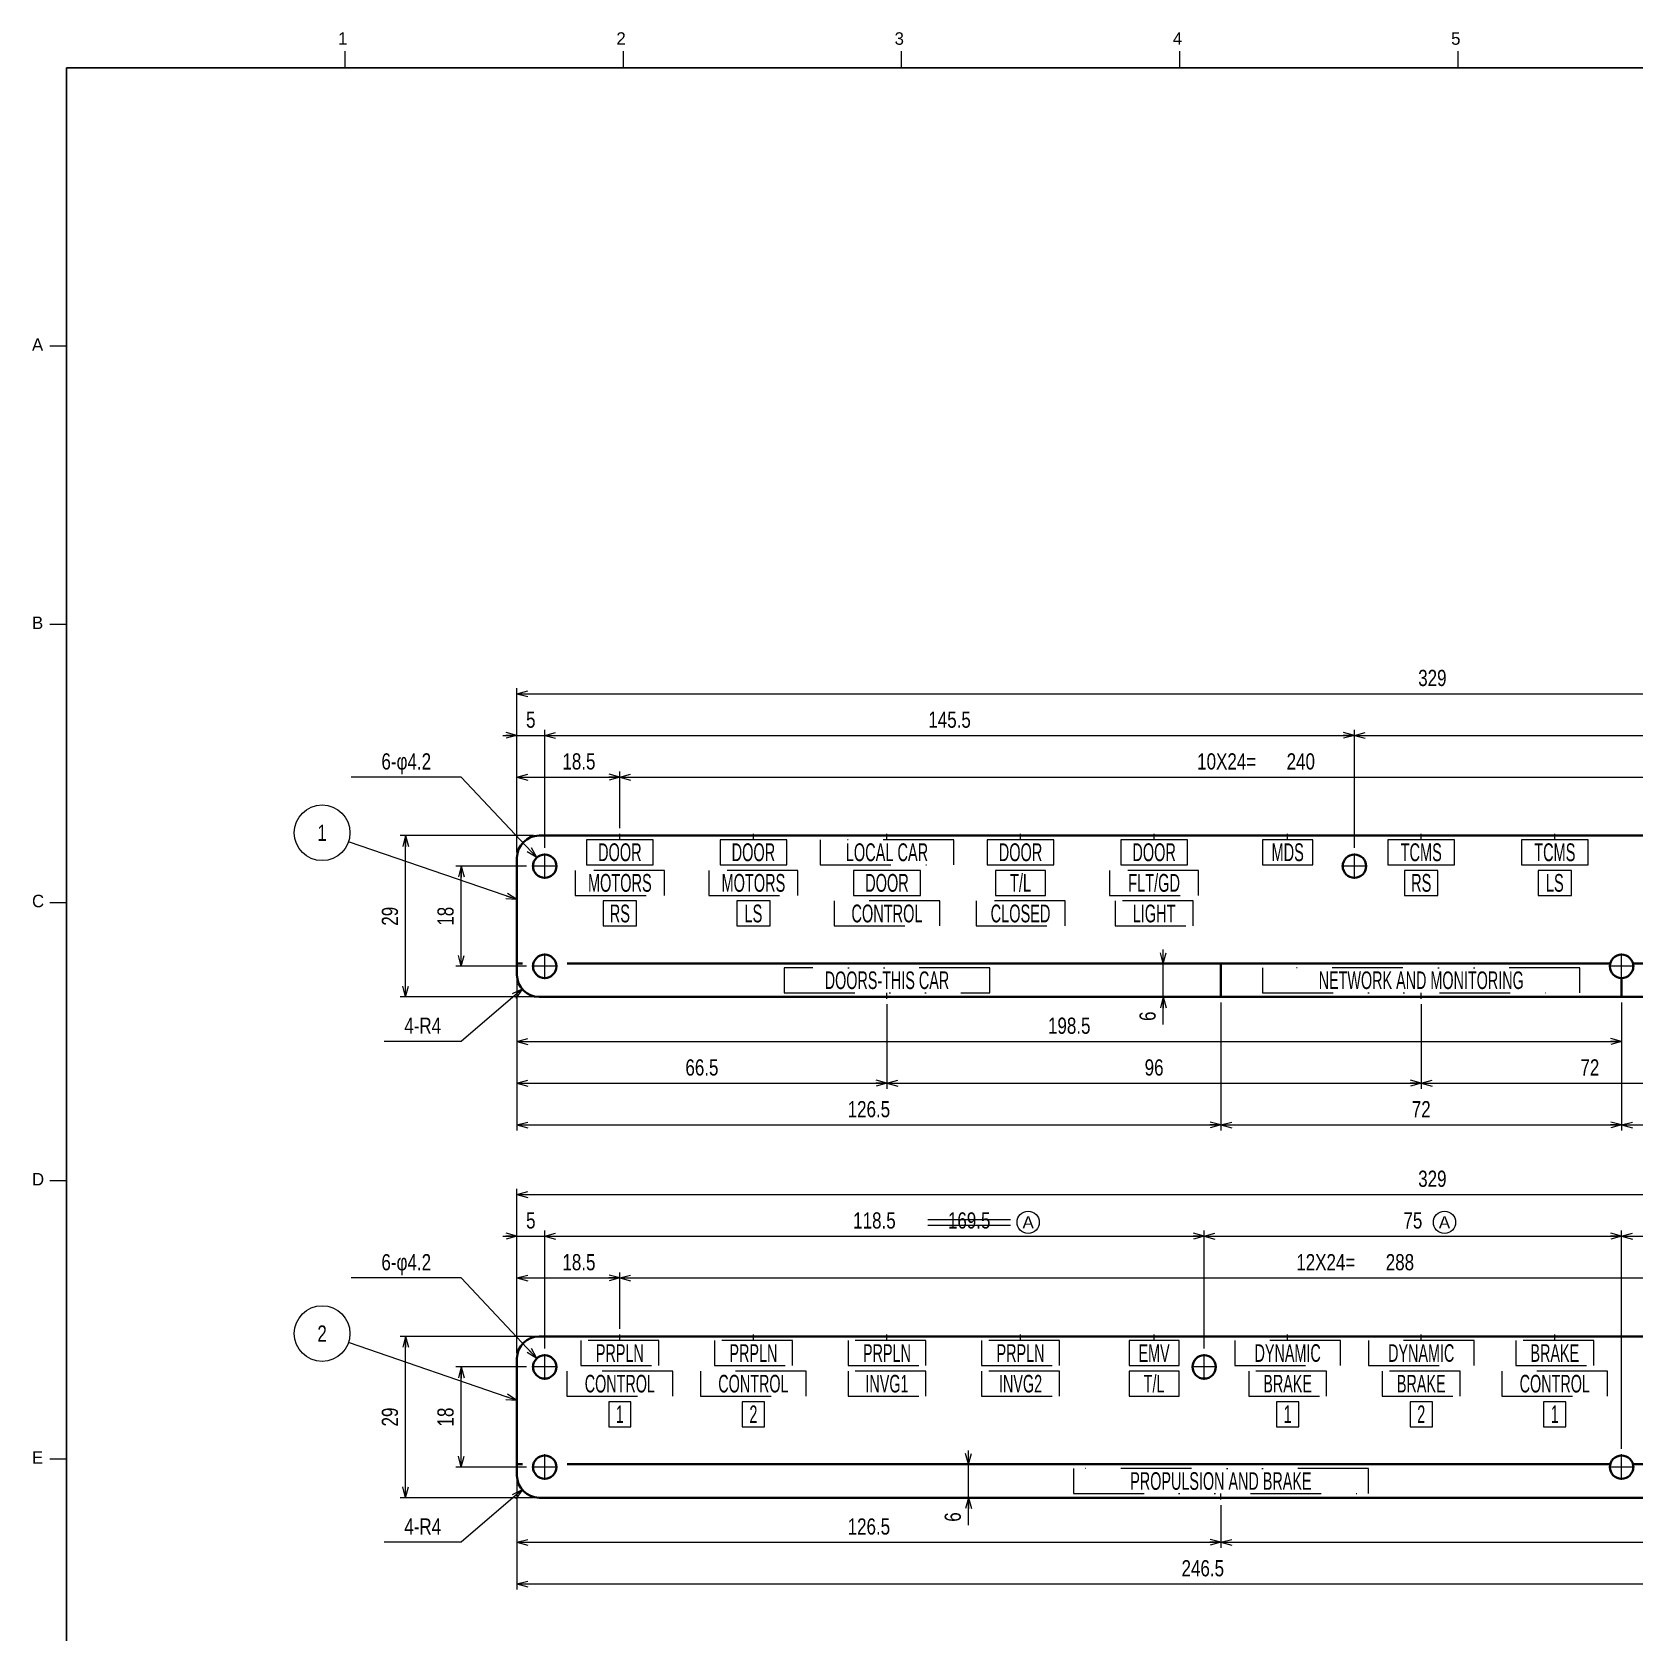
# Model space of a CAD drawing. Header units: millimetres. Extents: x 10 to 832, y 7 to 590.
# Drawn here: x 29.3 to 317.3, y 302.7 to 590.4 of the extents above; entities that cross this region are included whole.
import ezdxf
from ezdxf.enums import TextEntityAlignment as Align

# ---------------------------------------------------------------- set-up
doc = ezdxf.new("R2010")
doc.units = ezdxf.units.MM
doc.linetypes.add('DASHDOT', pattern=[25.3, 12.7, -6.3, 0, -6.3])
doc.linetypes.add('DIVIDE', pattern=[31.6, 12.7, -6.3, 0, -6.3, 0, -6.3])
for name, color, linetype in [('GR1_03', 7, 'Continuous'), ('GR1_05', 7, 'Continuous'), ('GR1_08', 7, 'Continuous'), ('GR1_15', 7, 'Continuous'), ('GR1_16', 7, 'Continuous'), ('図面枠B6M', 7, 'Continuous')]:
    doc.layers.add(name, color=color, linetype=linetype)
doc.styles.add('HG丸ｺﾞｼｯｸM-PRO', font='')
doc.styles.get('HG丸ｺﾞｼｯｸM-PRO').set_extended_font_data('HG丸ｺﾞｼｯｸM-PRO')

# ---------------------------------------------------------------- blocks, each defined once
blk = doc.blocks.new('BLKF023')
at = {"layer": '図面枠B6M', "color": 4, "linetype": 'Continuous', "lineweight": 13}
for p, q in [((85.5, 587), (85.5, 584)), ((135.5, 587), (135.5, 584)), ((185.5, 587), (185.5, 584)), ((235.5, 587), (235.5, 584)), ((285.5, 587), (285.5, 584)), ((32.5, 534), (35.5, 534)), ((32.5, 484), (35.5, 484)), ((32.5, 434), (35.5, 434)), ((32.5, 384), (35.5, 384)), ((32.5, 334), (35.5, 334))]:
    blk.add_line(p, q, dxfattribs=at)
at = {"layer": '図面枠B6M', "color": 2, "linetype": 'Continuous', "lineweight": 25}
for q in [(35.5, 15), (831.5, 584)]:
    blk.add_line((35.5, 584), q, dxfattribs=at)
at = {"layer": '図面枠B6M', "color": 4, "linetype": 'Continuous', "lineweight": 13, "style": 'HG丸ｺﾞｼｯｸM-PRO'}
for s, width, p in [('1', 1.003994, (84.29, 587.45)), ('2', 1.003994, (134.3, 587.45)), ('3', 1.003994, (184.29, 587.45)), ('4', 1.003994, (234.29, 587.45)), ('5', 1.003994, (284.29, 587.45)), ('A', 1.002405, (29.29, 532.45)), ('B', 1.004704, (29.29, 482.45)), ('C', 1.001214, (29.29, 432.45)), ('D', 1.002334, (29.29, 382.45)), ('E', 1.001589, (29.29, 332.45))]:
    blk.add_text(s, height=2.25, dxfattribs=dict(at, width=width)).set_placement(p, align=Align.BOTTOM_LEFT)
blk = doc.blocks.new('BLKF048')
at = {"layer": 'GR1_03', "color": 4, "linetype": 'DIVIDE', "lineweight": 13}
for p, q in [((140.92, 445.26), (128.92, 445.26)), ((128.92, 445.26), (128.92, 440.76)), ((140.92, 440.76), (140.92, 445.26)), ((128.92, 440.76), (140.92, 440.76))]:
    blk.add_line(p, q, dxfattribs=at)
blk = doc.blocks.new('BLKF049')
at = {"layer": 'GR1_03', "color": 4, "linetype": 'DIVIDE', "lineweight": 13}
for p, q in [((142.92, 439.76), (126.92, 439.76)), ((126.92, 439.76), (126.92, 435.26)), ((142.92, 435.26), (142.92, 439.76)), ((126.92, 435.26), (142.92, 435.26))]:
    blk.add_line(p, q, dxfattribs=at)
blk = doc.blocks.new('BLKF050')
at = {"layer": 'GR1_03', "color": 4, "linetype": 'DIVIDE', "lineweight": 13}
for p, q in [((137.92, 434.26), (131.92, 434.26)), ((131.92, 434.26), (131.92, 429.76)), ((137.92, 429.76), (137.92, 434.26)), ((131.92, 429.76), (137.92, 429.76))]:
    blk.add_line(p, q, dxfattribs=at)
blk = doc.blocks.new('BLKF051')
at = {"layer": 'GR1_03', "color": 4, "linetype": 'DIVIDE', "lineweight": 13}
for p, q in [((194.92, 445.26), (170.92, 445.26)), ((170.92, 445.26), (170.92, 440.76)), ((194.92, 440.76), (194.92, 445.26)), ((170.92, 440.76), (194.92, 440.76))]:
    blk.add_line(p, q, dxfattribs=at)
blk = doc.blocks.new('BLKF052')
at = {"layer": 'GR1_03', "color": 4, "linetype": 'DIVIDE', "lineweight": 13}
for p, q in [((192.42, 434.26), (173.42, 434.26)), ((173.42, 434.26), (173.42, 429.76)), ((192.42, 429.76), (192.42, 434.26)), ((173.42, 429.76), (192.42, 429.76))]:
    blk.add_line(p, q, dxfattribs=at)
blk = doc.blocks.new('BLKF053')
at = {"layer": 'GR1_03', "color": 4, "linetype": 'DIVIDE', "lineweight": 13}
for p, q in [((164.92, 445.26), (152.92, 445.26)), ((152.92, 445.26), (152.92, 440.76)), ((164.92, 440.76), (164.92, 445.26)), ((152.92, 440.76), (164.92, 440.76))]:
    blk.add_line(p, q, dxfattribs=at)
blk = doc.blocks.new('BLKF054')
at = {"layer": 'GR1_03', "color": 4, "linetype": 'DIVIDE', "lineweight": 13}
for p, q in [((188.92, 439.76), (176.92, 439.76)), ((176.92, 439.76), (176.92, 435.26)), ((188.92, 435.26), (188.92, 439.76)), ((176.92, 435.26), (188.92, 435.26))]:
    blk.add_line(p, q, dxfattribs=at)
blk = doc.blocks.new('BLKF055')
at = {"layer": 'GR1_03', "color": 4, "linetype": 'DIVIDE', "lineweight": 13}
for p, q in [((212.92, 445.26), (200.92, 445.26)), ((200.92, 445.26), (200.92, 440.76)), ((212.92, 440.76), (212.92, 445.26)), ((200.92, 440.76), (212.92, 440.76))]:
    blk.add_line(p, q, dxfattribs=at)
blk = doc.blocks.new('BLKF056')
at = {"layer": 'GR1_03', "color": 4, "linetype": 'DIVIDE', "lineweight": 13}
for p, q in [((236.92, 445.26), (224.92, 445.26)), ((224.92, 445.26), (224.92, 440.76)), ((236.92, 440.76), (236.92, 445.26)), ((224.92, 440.76), (236.92, 440.76))]:
    blk.add_line(p, q, dxfattribs=at)
blk = doc.blocks.new('BLKF057')
at = {"layer": 'GR1_03', "color": 4, "linetype": 'DIVIDE', "lineweight": 13}
for p, q in [((161.92, 434.26), (155.92, 434.26)), ((155.92, 434.26), (155.92, 429.76)), ((161.92, 429.76), (161.92, 434.26)), ((155.92, 429.76), (161.92, 429.76))]:
    blk.add_line(p, q, dxfattribs=at)
blk = doc.blocks.new('BLKF058')
at = {"layer": 'GR1_03', "color": 4, "linetype": 'DIVIDE', "lineweight": 13}
for p, q in [((166.92, 439.76), (150.92, 439.76)), ((150.92, 439.76), (150.92, 435.26)), ((166.92, 435.26), (166.92, 439.76)), ((150.92, 435.26), (166.92, 435.26))]:
    blk.add_line(p, q, dxfattribs=at)
blk = doc.blocks.new('BLKF059')
at = {"layer": 'GR1_03', "color": 4, "linetype": 'DIVIDE', "lineweight": 13}
for p, q in [((214.92, 434.26), (198.92, 434.26)), ((198.92, 434.26), (198.92, 429.76)), ((214.92, 429.76), (214.92, 434.26)), ((198.92, 429.76), (214.92, 429.76))]:
    blk.add_line(p, q, dxfattribs=at)
blk = doc.blocks.new('BLKF060')
at = {"layer": 'GR1_03', "color": 4, "linetype": 'DIVIDE', "lineweight": 13}
for p, q in [((238.92, 439.76), (222.92, 439.76)), ((222.92, 439.76), (222.92, 435.26)), ((238.92, 435.26), (238.92, 439.76)), ((222.92, 435.26), (238.92, 435.26))]:
    blk.add_line(p, q, dxfattribs=at)
blk = doc.blocks.new('BLKF061')
at = {"layer": 'GR1_03', "color": 4, "linetype": 'DIVIDE', "lineweight": 13}
for p, q in [((211.42, 439.76), (202.42, 439.76)), ((202.42, 439.76), (202.42, 435.26)), ((211.42, 435.26), (211.42, 439.76)), ((202.42, 435.26), (211.42, 435.26))]:
    blk.add_line(p, q, dxfattribs=at)
blk = doc.blocks.new('BLKF062')
at = {"layer": 'GR1_03', "color": 4, "linetype": 'DIVIDE', "lineweight": 13}
for p, q in [((237.92, 434.26), (223.92, 434.26)), ((223.92, 434.26), (223.92, 429.76)), ((237.92, 429.76), (237.92, 434.26)), ((223.92, 429.76), (237.92, 429.76))]:
    blk.add_line(p, q, dxfattribs=at)
blk = doc.blocks.new('BLKF063')
at = {"layer": 'GR1_03', "color": 4, "linetype": 'DIVIDE', "lineweight": 13}
for p, q in [((259.42, 445.26), (250.42, 445.26)), ((250.42, 445.26), (250.42, 440.76)), ((259.42, 440.76), (259.42, 445.26)), ((250.42, 440.76), (259.42, 440.76))]:
    blk.add_line(p, q, dxfattribs=at)
blk = doc.blocks.new('BLKF064')
at = {"layer": 'GR1_03', "color": 4, "linetype": 'DIVIDE', "lineweight": 13}
for p, q in [((284.92, 445.26), (272.92, 445.26)), ((272.92, 445.26), (272.92, 440.76)), ((284.92, 440.76), (284.92, 445.26)), ((272.92, 440.76), (284.92, 440.76))]:
    blk.add_line(p, q, dxfattribs=at)
blk = doc.blocks.new('BLKF065')
at = {"layer": 'GR1_03', "color": 4, "linetype": 'DIVIDE', "lineweight": 13}
for p, q in [((281.92, 439.76), (275.92, 439.76)), ((275.92, 439.76), (275.92, 435.26)), ((281.92, 435.26), (281.92, 439.76)), ((275.92, 435.26), (281.92, 435.26))]:
    blk.add_line(p, q, dxfattribs=at)
blk = doc.blocks.new('BLKF066')
at = {"layer": 'GR1_03', "color": 4, "linetype": 'DIVIDE', "lineweight": 13}
for p, q in [((308.92, 445.26), (296.92, 445.26)), ((296.92, 445.26), (296.92, 440.76)), ((308.92, 440.76), (308.92, 445.26)), ((296.92, 440.76), (308.92, 440.76))]:
    blk.add_line(p, q, dxfattribs=at)
blk = doc.blocks.new('BLKF067')
at = {"layer": 'GR1_03', "color": 4, "linetype": 'DIVIDE', "lineweight": 13}
for p, q in [((305.92, 439.76), (299.92, 439.76)), ((299.92, 439.76), (299.92, 435.26)), ((305.92, 435.26), (305.92, 439.76)), ((299.92, 435.26), (305.92, 435.26))]:
    blk.add_line(p, q, dxfattribs=at)
blk = doc.blocks.new('FXTIP_ARROW_S')
at = {"color": 0, "linetype": 'Continuous', "lineweight": -2}
for q in [(-1, 0), (-0.97, 0.26), (-0.97, -0.26)]:
    blk.add_line((0, 0), q, dxfattribs=at)
blk = doc.blocks.new('FXTIP_ARROW_E')
at = {"color": 0, "linetype": 'Continuous', "lineweight": -2}
for q in [(-1, 0), (-0.97, 0.26), (-0.97, -0.26)]:
    blk.add_line((0, 0), q, dxfattribs=at)
blk = doc.blocks.new('BLKF078')
at = {"layer": 'GR1_03', "color": 4, "linetype": 'DIVIDE', "lineweight": 13}
for p, q in [((201.42, 422.26), (164.42, 422.26)), ((164.42, 422.26), (164.42, 417.76)), ((201.42, 417.76), (201.42, 422.26)), ((164.42, 417.76), (201.42, 417.76))]:
    blk.add_line(p, q, dxfattribs=at)
blk = doc.blocks.new('BLKF079')
at = {"layer": 'GR1_03', "color": 4, "linetype": 'DIVIDE', "lineweight": 13}
for p, q in [((307.42, 422.26), (250.42, 422.26)), ((250.42, 422.26), (250.42, 417.76)), ((307.42, 417.76), (307.42, 422.26)), ((250.42, 417.76), (307.42, 417.76))]:
    blk.add_line(p, q, dxfattribs=at)
blk = doc.blocks.new('BLKF081')
at = {"layer": 'GR1_03', "color": 4, "linetype": 'DIVIDE', "lineweight": 13}
for p, q in [((269.42, 332.26), (216.42, 332.26)), ((216.42, 332.26), (216.42, 327.76)), ((269.42, 327.76), (269.42, 332.26)), ((216.42, 327.76), (269.42, 327.76))]:
    blk.add_line(p, q, dxfattribs=at)
blk = doc.blocks.new('BLKF083')
at = {"layer": 'GR1_03', "color": 4, "linetype": 'DIVIDE', "lineweight": 13}
for p, q in [((189.92, 349.76), (175.92, 349.76)), ((175.92, 349.76), (175.92, 345.26)), ((189.92, 345.26), (189.92, 349.76)), ((175.92, 345.26), (189.92, 345.26))]:
    blk.add_line(p, q, dxfattribs=at)
blk = doc.blocks.new('BLKF084')
at = {"layer": 'GR1_03', "color": 4, "linetype": 'DIVIDE', "lineweight": 13}
for p, q in [((189.92, 355.26), (175.92, 355.26)), ((175.92, 355.26), (175.92, 350.76)), ((189.92, 350.76), (189.92, 355.26)), ((175.92, 350.76), (189.92, 350.76))]:
    blk.add_line(p, q, dxfattribs=at)
blk = doc.blocks.new('BLKF085')
at = {"layer": 'GR1_03', "color": 4, "linetype": 'DIVIDE', "lineweight": 13}
for p, q in [((213.92, 349.76), (199.92, 349.76)), ((199.92, 349.76), (199.92, 345.26)), ((213.92, 345.26), (213.92, 349.76)), ((199.92, 345.26), (213.92, 345.26))]:
    blk.add_line(p, q, dxfattribs=at)
blk = doc.blocks.new('BLKF086')
at = {"layer": 'GR1_03', "color": 4, "linetype": 'DIVIDE', "lineweight": 13}
for p, q in [((213.92, 355.26), (199.92, 355.26)), ((199.92, 355.26), (199.92, 350.76)), ((213.92, 350.76), (213.92, 355.26)), ((199.92, 350.76), (213.92, 350.76))]:
    blk.add_line(p, q, dxfattribs=at)
blk = doc.blocks.new('BLKF087')
at = {"layer": 'GR1_03', "color": 4, "linetype": 'DIVIDE', "lineweight": 13}
for p, q in [((235.42, 355.26), (226.42, 355.26)), ((226.42, 355.26), (226.42, 350.76)), ((235.42, 350.76), (235.42, 355.26)), ((226.42, 350.76), (235.42, 350.76))]:
    blk.add_line(p, q, dxfattribs=at)
blk = doc.blocks.new('BLKF088')
at = {"layer": 'GR1_03', "color": 4, "linetype": 'DIVIDE', "lineweight": 13}
for p, q in [((235.42, 349.76), (226.42, 349.76)), ((226.42, 349.76), (226.42, 345.26)), ((235.42, 345.26), (235.42, 349.76)), ((226.42, 345.26), (235.42, 345.26))]:
    blk.add_line(p, q, dxfattribs=at)
blk = doc.blocks.new('BLKF089')
at = {"layer": 'GR1_03', "color": 4, "linetype": 'DIVIDE', "lineweight": 13}
for p, q in [((261.92, 349.76), (247.92, 349.76)), ((247.92, 349.76), (247.92, 345.26)), ((261.92, 345.26), (261.92, 349.76)), ((247.92, 345.26), (261.92, 345.26))]:
    blk.add_line(p, q, dxfattribs=at)
blk = doc.blocks.new('BLKF090')
at = {"layer": 'GR1_03', "color": 4, "linetype": 'DIVIDE', "lineweight": 13}
for p, q in [((264.42, 355.26), (245.42, 355.26)), ((245.42, 355.26), (245.42, 350.76)), ((264.42, 350.76), (264.42, 355.26)), ((245.42, 350.76), (264.42, 350.76))]:
    blk.add_line(p, q, dxfattribs=at)
blk = doc.blocks.new('BLKF091')
at = {"layer": 'GR1_03', "color": 4, "linetype": 'DIVIDE', "lineweight": 13}
for p, q in [((256.92, 344.26), (252.92, 344.26)), ((252.92, 344.26), (252.92, 339.76)), ((256.92, 339.76), (256.92, 344.26)), ((252.92, 339.76), (256.92, 339.76))]:
    blk.add_line(p, q, dxfattribs=at)
blk = doc.blocks.new('BLKF092')
at = {"layer": 'GR1_03', "color": 4, "linetype": 'DIVIDE', "lineweight": 13}
for p, q in [((285.92, 349.76), (271.92, 349.76)), ((271.92, 349.76), (271.92, 345.26)), ((285.92, 345.26), (285.92, 349.76)), ((271.92, 345.26), (285.92, 345.26))]:
    blk.add_line(p, q, dxfattribs=at)
blk = doc.blocks.new('BLKF093')
at = {"layer": 'GR1_03', "color": 4, "linetype": 'DIVIDE', "lineweight": 13}
for p, q in [((288.42, 355.26), (269.42, 355.26)), ((269.42, 355.26), (269.42, 350.76)), ((288.42, 350.76), (288.42, 355.26)), ((269.42, 350.76), (288.42, 350.76))]:
    blk.add_line(p, q, dxfattribs=at)
blk = doc.blocks.new('BLKF094')
at = {"layer": 'GR1_03', "color": 4, "linetype": 'DIVIDE', "lineweight": 13}
for p, q in [((280.92, 344.26), (276.92, 344.26)), ((276.92, 344.26), (276.92, 339.76)), ((280.92, 339.76), (280.92, 344.26)), ((276.92, 339.76), (280.92, 339.76))]:
    blk.add_line(p, q, dxfattribs=at)
blk = doc.blocks.new('BLKF095')
at = {"layer": 'GR1_03', "color": 4, "linetype": 'DIVIDE', "lineweight": 13}
for p, q in [((309.92, 355.26), (295.92, 355.26)), ((295.92, 355.26), (295.92, 350.76)), ((309.92, 350.76), (309.92, 355.26)), ((295.92, 350.76), (309.92, 350.76))]:
    blk.add_line(p, q, dxfattribs=at)
blk = doc.blocks.new('BLKF096')
at = {"layer": 'GR1_03', "color": 4, "linetype": 'DIVIDE', "lineweight": 13}
for p, q in [((312.42, 349.76), (293.42, 349.76)), ((293.42, 349.76), (293.42, 345.26)), ((312.42, 345.26), (312.42, 349.76)), ((293.42, 345.26), (312.42, 345.26))]:
    blk.add_line(p, q, dxfattribs=at)
blk = doc.blocks.new('BLKF097')
at = {"layer": 'GR1_03', "color": 4, "linetype": 'DIVIDE', "lineweight": 13}
for p, q in [((304.92, 344.26), (300.92, 344.26)), ((300.92, 344.26), (300.92, 339.76)), ((304.92, 339.76), (304.92, 344.26)), ((300.92, 339.76), (304.92, 339.76))]:
    blk.add_line(p, q, dxfattribs=at)
blk = doc.blocks.new('BLKF114')
at = {"layer": 'GR1_03', "color": 4, "linetype": 'DIVIDE', "lineweight": 13}
for p, q in [((168.42, 349.76), (149.42, 349.76)), ((149.42, 349.76), (149.42, 345.26)), ((168.42, 345.26), (168.42, 349.76)), ((149.42, 345.26), (168.42, 345.26))]:
    blk.add_line(p, q, dxfattribs=at)
blk = doc.blocks.new('BLKF115')
at = {"layer": 'GR1_03', "color": 4, "linetype": 'DIVIDE', "lineweight": 13}
for p, q in [((160.92, 344.26), (156.92, 344.26)), ((156.92, 344.26), (156.92, 339.76)), ((160.92, 339.76), (160.92, 344.26)), ((156.92, 339.76), (160.92, 339.76))]:
    blk.add_line(p, q, dxfattribs=at)
blk = doc.blocks.new('BLKF116')
at = {"layer": 'GR1_03', "color": 4, "linetype": 'DIVIDE', "lineweight": 13}
for p, q in [((144.42, 349.76), (125.42, 349.76)), ((125.42, 349.76), (125.42, 345.26)), ((144.42, 345.26), (144.42, 349.76)), ((125.42, 345.26), (144.42, 345.26))]:
    blk.add_line(p, q, dxfattribs=at)
blk = doc.blocks.new('BLKF117')
at = {"layer": 'GR1_03', "color": 4, "linetype": 'DIVIDE', "lineweight": 13}
for p, q in [((136.92, 344.26), (132.92, 344.26)), ((132.92, 344.26), (132.92, 339.76)), ((136.92, 339.76), (136.92, 344.26)), ((132.92, 339.76), (136.92, 339.76))]:
    blk.add_line(p, q, dxfattribs=at)
blk = doc.blocks.new('BLKF118')
at = {"layer": 'GR1_03', "color": 4, "linetype": 'DIVIDE', "lineweight": 13}
for p, q in [((165.92, 355.26), (151.92, 355.26)), ((151.92, 355.26), (151.92, 350.76)), ((165.92, 350.76), (165.92, 355.26)), ((151.92, 350.76), (165.92, 350.76))]:
    blk.add_line(p, q, dxfattribs=at)
blk = doc.blocks.new('BLKF119')
at = {"layer": 'GR1_03', "color": 4, "linetype": 'DIVIDE', "lineweight": 13}
for p, q in [((141.92, 355.26), (127.92, 355.26)), ((127.92, 355.26), (127.92, 350.76)), ((141.92, 350.76), (141.92, 355.26)), ((127.92, 350.76), (141.92, 350.76))]:
    blk.add_line(p, q, dxfattribs=at)
blk = doc.blocks.new('BLKF158')
at = {"layer": 'GR1_05', "color": 4, "linetype": 'Continuous', "lineweight": 13}
blk.add_circle((208.29, 376.51), 2, dxfattribs=at)
at = {"layer": 'GR1_05', "color": 4, "linetype": 'Continuous', "lineweight": 13, "style": 'HG丸ｺﾞｼｯｸM-PRO', "width": 1.042301}
blk.add_text('A', height=2.18, dxfattribs=at).set_placement((208.29, 376.51), align=Align.MIDDLE_CENTER)
blk = doc.blocks.new('BLKF160')
at = {"layer": 'GR1_05', "color": 4, "linetype": 'Continuous', "lineweight": 13}
blk.add_circle((283.1, 376.51), 2, dxfattribs=at)
at = {"layer": 'GR1_05', "color": 4, "linetype": 'Continuous', "lineweight": 13, "style": 'HG丸ｺﾞｼｯｸM-PRO', "width": 1.042301}
blk.add_text('A', height=2.18, dxfattribs=at).set_placement((283.1, 376.51), align=Align.MIDDLE_CENTER)
blk = doc.blocks.new('BLKF162')
at = {"layer": 'GR1_08', "color": 3, "linetype": 'Continuous', "lineweight": 35}
for p, q in [((120.42, 446.01), (441.42, 446.01)), ((116.42, 442.01), (116.42, 421.01)), ((445.42, 442.01), (445.42, 421.01)), ((116.42, 423.01), (117.4, 423.01)), ((125.44, 423.01), (312.88, 423.01)), ((242.92, 423.01), (242.92, 417.01)), ((316.96, 423.01), (436.4, 423.01)), ((386.92, 423.01), (386.92, 417.01)), ((444.44, 423.01), (445.42, 423.01)), ((314.92, 420.41), (314.92, 417.01)), ((120.42, 417.01), (441.42, 417.01))]:
    blk.add_line(p, q, dxfattribs=at)
for centre in [(121.42, 440.51), (266.92, 440.51), (440.42, 440.51), (121.42, 422.51), (314.92, 422.51), (440.42, 422.51)]:
    blk.add_circle(centre, 2.1, dxfattribs=at)
for centre, start, end in [((120.42, 442.01), 90, 180), ((441.42, 442.01), 0, 90), ((120.42, 421.01), 180, 270), ((441.42, 421.01), 270, 0)]:
    blk.add_arc(centre, 4, start, end, dxfattribs=at)
blk = doc.blocks.new('BLKF161')
at = {"layer": 'GR1_08', "color": 3, "linetype": 'Continuous', "lineweight": 35}
blk.add_blockref('BLKF162', (0, 0), dxfattribs=at)
blk = doc.blocks.new('BLKF164')
at = {"layer": 'GR1_08', "color": 3, "linetype": 'Continuous', "lineweight": 35}
for p, q in [((120.42, 356.01), (441.42, 356.01)), ((116.42, 352.01), (116.42, 331.01)), ((445.42, 352.01), (445.42, 331.01)), ((116.42, 333.01), (117.4, 333.01)), ((125.44, 333.01), (312.88, 333.01)), ((316.96, 333.01), (436.4, 333.01)), ((362.92, 333.01), (362.92, 327.01)), ((444.44, 333.01), (445.42, 333.01)), ((120.42, 327.01), (441.42, 327.01))]:
    blk.add_line(p, q, dxfattribs=at)
for centre in [(121.42, 350.51), (239.92, 350.51), (440.42, 350.51), (121.42, 332.51), (314.92, 332.51), (440.42, 332.51)]:
    blk.add_circle(centre, 2.1, dxfattribs=at)
for centre, start, end in [((120.42, 352.01), 90, 180), ((441.42, 352.01), 0, 90), ((120.42, 331.01), 180, 270), ((441.42, 331.01), 270, 0)]:
    blk.add_arc(centre, 4, start, end, dxfattribs=at)
blk = doc.blocks.new('BLKF163')
at = {"layer": 'GR1_08', "color": 3, "linetype": 'Continuous', "lineweight": 35}
blk.add_blockref('BLKF164', (0, 0), dxfattribs=at)

msp = doc.modelspace()

# ---------------------------------------------------------------- linework, layer by layer
at = {"layer": 'GR1_05', "color": 4, "linetype": 'Continuous', "lineweight": 13}
for p, q in [((190.29, 377.01), (205.09, 377.01)), ((190.29, 376.01), (205.09, 376.01))]:
    msp.add_line(p, q, dxfattribs=at)
at = {"layer": 'GR1_08', "color": 4, "linetype": 'DASHDOT', "lineweight": 13}
for p, q in [((134.92, 445.26), (134.92, 446.34)), ((158.92, 445.26), (158.92, 446.34)), ((182.92, 445.26), (182.92, 446.34)), ((206.92, 445.26), (206.92, 446.34)), ((230.92, 445.26), (230.92, 446.34)), ((254.92, 445.26), (254.92, 446.34)), ((278.92, 445.26), (278.92, 446.34)), ((302.92, 445.26), (302.92, 446.34)), ((121.42, 438.21), (121.42, 442.81)), ((266.92, 438.21), (266.92, 442.81)), ((123.72, 440.51), (119.12, 440.51)), ((269.22, 440.51), (264.62, 440.51)), ((121.42, 420.21), (121.42, 424.81)), ((314.92, 420.21), (314.92, 424.81)), ((123.72, 422.51), (119.12, 422.51)), ((317.22, 422.51), (312.62, 422.51)), ((182.92, 416.69), (182.92, 417.76)), ((278.92, 416.69), (278.92, 417.76)), ((134.92, 355.26), (134.92, 356.34)), ((158.92, 355.26), (158.92, 356.34)), ((182.92, 355.26), (182.92, 356.34)), ((206.92, 355.26), (206.92, 356.34)), ((230.92, 355.26), (230.92, 356.34)), ((254.92, 355.26), (254.92, 356.34)), ((278.92, 355.26), (278.92, 356.34)), ((302.92, 355.26), (302.92, 356.34)), ((121.42, 348.21), (121.42, 352.81)), ((239.92, 348.21), (239.92, 352.81)), ((123.72, 350.51), (119.12, 350.51)), ((242.22, 350.51), (237.62, 350.51)), ((121.42, 330.21), (121.42, 334.81)), ((314.92, 330.21), (314.92, 334.81)), ((123.72, 332.51), (119.12, 332.51)), ((317.22, 332.51), (312.62, 332.51)), ((242.92, 326.69), (242.92, 327.76))]:
    msp.add_line(p, q, dxfattribs=at)
at = {"layer": 'GR1_15', "color": 4, "linetype": 'Continuous', "lineweight": 13}
for p, q in [((116.42, 434.49), (86.15, 444.89)), ((116.42, 344.49), (86.15, 354.89))]:
    msp.add_line(p, q, dxfattribs=at)
for centre in [(81.42, 446.51), (81.42, 356.51)]:
    msp.add_circle(centre, 5, dxfattribs=at)
at = {"layer": 'GR1_16', "color": 4, "linetype": 'Continuous', "lineweight": 13}
for p, q in [((116.42, 443.01), (116.42, 472.51)), ((116.42, 471.51), (445.42, 471.51)), ((113.92, 464.01), (116.42, 464.01)), ((116.42, 443.01), (116.42, 465.01)), ((116.42, 464.01), (121.42, 464.01)), ((121.42, 443.81), (121.42, 465.01)), ((121.42, 464.01), (266.92, 464.01)), ((266.92, 443.81), (266.92, 465.01)), ((266.92, 464.01), (440.42, 464.01)), ((106.42, 456.51), (86.66, 456.51)), ((119.99, 442.05), (106.42, 456.51)), ((116.42, 443.01), (116.42, 457.51)), ((116.42, 456.51), (134.92, 456.51)), ((134.92, 447.34), (134.92, 457.51)), ((134.92, 456.51), (374.92, 456.51)), ((119.42, 446.01), (95.42, 446.01)), ((96.42, 417.01), (96.42, 446.01)), ((118.12, 440.51), (105.42, 440.51)), ((106.42, 422.51), (106.42, 440.51)), ((232.57, 423.01), (232.57, 425.51)), ((118.12, 422.51), (105.42, 422.51)), ((232.57, 417.01), (232.57, 423.01)), ((117.38, 418.41), (106.42, 409.01)), ((116.42, 420.01), (116.42, 393.01)), ((116.42, 420.01), (116.42, 400.51)), ((116.42, 420.01), (116.42, 408.01)), ((119.42, 417.01), (95.42, 417.01)), ((182.92, 415.69), (182.92, 400.51)), ((232.57, 412.05), (232.57, 417.01)), ((242.92, 416.01), (242.92, 393.01)), ((278.92, 415.69), (278.92, 400.51)), ((314.92, 416.01), (314.92, 393.01)), ((314.92, 416.01), (314.92, 408.01)), ((106.42, 409.01), (92.58, 409.01)), ((116.42, 409.01), (314.92, 409.01)), ((116.42, 401.51), (182.92, 401.51)), ((182.92, 401.51), (278.92, 401.51)), ((278.92, 401.51), (350.92, 401.51)), ((116.42, 394.01), (242.92, 394.01)), ((242.92, 394.01), (314.92, 394.01)), ((314.92, 394.01), (386.92, 394.01)), ((116.42, 353.01), (116.42, 382.51)), ((116.42, 381.51), (445.42, 381.51)), ((116.42, 353.01), (116.42, 375.01)), ((121.42, 353.81), (121.42, 375.01)), ((239.92, 353.81), (239.92, 375.01)), ((314.92, 335.81), (314.92, 375.01)), ((113.92, 374.01), (116.42, 374.01)), ((116.42, 374.01), (121.42, 374.01)), ((121.42, 374.01), (239.92, 374.01)), ((239.92, 374.01), (314.92, 374.01)), ((314.92, 374.01), (440.42, 374.01)), ((106.42, 366.51), (86.66, 366.51)), ((119.99, 352.05), (106.42, 366.51)), ((116.42, 353.01), (116.42, 367.51)), ((116.42, 366.51), (134.92, 366.51)), ((134.92, 357.34), (134.92, 367.51)), ((134.92, 366.51), (422.92, 366.51)), ((119.42, 356.01), (95.42, 356.01)), ((96.42, 327.01), (96.42, 356.01)), ((118.12, 350.51), (105.42, 350.51)), ((106.42, 332.51), (106.42, 350.51)), ((197.57, 333.01), (197.57, 335.51)), ((118.12, 332.51), (105.42, 332.51)), ((197.57, 327.01), (197.57, 333.01)), ((117.38, 328.41), (106.42, 319.01)), ((116.42, 330.01), (116.42, 310.51)), ((116.42, 330.01), (116.42, 318.01)), ((119.42, 327.01), (95.42, 327.01)), ((197.57, 322.05), (197.57, 327.01)), ((242.92, 325.69), (242.92, 318.01)), ((106.42, 319.01), (92.58, 319.01)), ((116.42, 319.01), (242.92, 319.01)), ((242.92, 319.01), (398.92, 319.01)), ((116.42, 311.51), (362.92, 311.51))]:
    msp.add_line(p, q, dxfattribs=at)

# ---------------------------------------------------------------- block references
at = {"layer": 'GR1_03', "color": 4, "linetype": 'DIVIDE', "lineweight": 13}
for name in ['BLKF048', 'BLKF053', 'BLKF051', 'BLKF055', 'BLKF056', 'BLKF063', 'BLKF064', 'BLKF066', 'BLKF049', 'BLKF058', 'BLKF054', 'BLKF061', 'BLKF060', 'BLKF065', 'BLKF067', 'BLKF050', 'BLKF057', 'BLKF052', 'BLKF059', 'BLKF062', 'BLKF078', 'BLKF079', 'BLKF119', 'BLKF118', 'BLKF084', 'BLKF086', 'BLKF087', 'BLKF090', 'BLKF093', 'BLKF095', 'BLKF116', 'BLKF114', 'BLKF083', 'BLKF085', 'BLKF088', 'BLKF089', 'BLKF092', 'BLKF096', 'BLKF117', 'BLKF115', 'BLKF091', 'BLKF094', 'BLKF097', 'BLKF081']:
    msp.add_blockref(name, (0, 0), dxfattribs=at)
at = {"layer": 'GR1_05', "color": 4, "linetype": 'Continuous', "lineweight": 13}
for name in ['BLKF158', 'BLKF160']:
    msp.add_blockref(name, (0, 0), dxfattribs=at)
at = {"layer": 'GR1_08', "color": 3, "linetype": 'Continuous', "lineweight": 35}
for name in ['BLKF161', 'BLKF163']:
    msp.add_blockref(name, (0, 0), dxfattribs=at)
at = {"layer": 'GR1_15', "color": 4, "linetype": 'Continuous', "lineweight": 13, "xscale": 2, "yscale": 2, "rotation": 341.041296716666}
for p in [(116.42, 434.49), (116.42, 344.49)]:
    msp.add_blockref('FXTIP_ARROW_S', p, dxfattribs=at)
at = {"layer": 'GR1_16', "color": 4, "linetype": 'Continuous', "lineweight": 13, "xscale": 2, "yscale": 2}
for name, p, rotation in [('FXTIP_ARROW_S', (116.42, 471.51), 180), ('FXTIP_ARROW_E', (116.42, 464.01), 360), ('FXTIP_ARROW_S', (121.42, 464.01), 180), ('FXTIP_ARROW_E', (266.92, 464.01), 360), ('FXTIP_ARROW_S', (266.92, 464.01), 180), ('FXTIP_ARROW_S', (116.42, 456.51), 180), ('FXTIP_ARROW_E', (134.92, 456.51), 360), ('FXTIP_ARROW_S', (134.92, 456.51), 180), ('FXTIP_ARROW_E', (96.42, 446.01), 90), ('FXTIP_ARROW_S', (119.99, 442.05), 313.1523897340053), ('FXTIP_ARROW_E', (106.42, 440.51), 90), ('FXTIP_ARROW_S', (106.42, 422.51), 270), ('FXTIP_ARROW_S', (232.57, 423.01), 270), ('FXTIP_ARROW_S', (96.42, 417.01), 270), ('FXTIP_ARROW_S', (117.38, 418.41), 40.60129464500442), ('FXTIP_ARROW_E', (232.57, 417.01), 90), ('FXTIP_ARROW_S', (116.42, 409.01), 180), ('FXTIP_ARROW_E', (314.92, 409.01), 360), ('FXTIP_ARROW_S', (116.42, 401.51), 180), ('FXTIP_ARROW_E', (182.92, 401.51), 360), ('FXTIP_ARROW_S', (182.92, 401.51), 180), ('FXTIP_ARROW_E', (278.92, 401.51), 360), ('FXTIP_ARROW_S', (278.92, 401.51), 180), ('FXTIP_ARROW_S', (116.42, 394.01), 180), ('FXTIP_ARROW_E', (242.92, 394.01), 360), ('FXTIP_ARROW_S', (242.92, 394.01), 180), ('FXTIP_ARROW_E', (314.92, 394.01), 360), ('FXTIP_ARROW_S', (314.92, 394.01), 180), ('FXTIP_ARROW_S', (116.42, 381.51), 180), ('FXTIP_ARROW_E', (116.42, 374.01), 360), ('FXTIP_ARROW_S', (121.42, 374.01), 180), ('FXTIP_ARROW_E', (239.92, 374.01), 360), ('FXTIP_ARROW_S', (239.92, 374.01), 180), ('FXTIP_ARROW_E', (314.92, 374.01), 360), ('FXTIP_ARROW_S', (314.92, 374.01), 180), ('FXTIP_ARROW_S', (116.42, 366.51), 180), ('FXTIP_ARROW_E', (134.92, 366.51), 360), ('FXTIP_ARROW_S', (134.92, 366.51), 180), ('FXTIP_ARROW_E', (96.42, 356.01), 90), ('FXTIP_ARROW_S', (119.99, 352.05), 313.1523897340053), ('FXTIP_ARROW_E', (106.42, 350.51), 90), ('FXTIP_ARROW_S', (106.42, 332.51), 270), ('FXTIP_ARROW_S', (197.57, 333.01), 270), ('FXTIP_ARROW_S', (96.42, 327.01), 270), ('FXTIP_ARROW_S', (117.38, 328.41), 40.60129464500442), ('FXTIP_ARROW_E', (197.57, 327.01), 90), ('FXTIP_ARROW_S', (116.42, 319.01), 180), ('FXTIP_ARROW_E', (242.92, 319.01), 360), ('FXTIP_ARROW_S', (242.92, 319.01), 180), ('FXTIP_ARROW_S', (116.42, 311.51), 180)]:
    msp.add_blockref(name, p, dxfattribs=dict(at, rotation=rotation))
at = {"layer": '図面枠B6M', "color": 4, "linetype": 'Continuous', "lineweight": 13}
msp.add_blockref('BLKF023', (0, 0), dxfattribs=at)

# ---------------------------------------------------------------- texts
at = {"layer": 'GR1_05', "color": 3, "linetype": 'Continuous', "lineweight": 35, "style": 'HG丸ｺﾞｼｯｸM-PRO', "width": 0.7847}
msp.add_text('169.5', height=2.909, rotation=0, dxfattribs=at).set_placement((197.69, 374.51), align=Align.BOTTOM_CENTER)
at = {"layer": 'GR1_08', "color": 3, "linetype": 'Continuous', "lineweight": 35, "style": 'HG丸ｺﾞｼｯｸM-PRO'}
for s, height, width, p in [('DOOR', 3.2, 0.60989, (134.92, 443.01)), ('DOOR', 3.2, 0.60989, (158.92, 443.01)), ('LOCAL CAR', 3.2, 0.610005, (182.92, 443.01)), ('DOOR', 3.2, 0.60989, (206.92, 443.01)), ('DOOR', 3.2, 0.60989, (230.92, 443.01)), ('MDS', 3.2, 0.611222, (254.92, 443.01)), ('TCMS', 3.2, 0.610587, (278.92, 443.01)), ('TCMS', 3.2, 0.610587, (302.92, 443.01)), ('MOTORS', 3.2, 0.609867, (134.92, 437.51)), ('MOTORS', 3.2, 0.609867, (158.92, 437.51)), ('DOOR', 3.2, 0.60989, (182.92, 437.51)), ('T/L', 3.2, 0.611238, (206.92, 437.51)), ('FLT/GD', 3.2, 0.611526, (230.92, 437.51)), ('RS', 3.2, 0.610797, (278.92, 437.51)), ('LS', 3.2, 0.611972, (302.92, 437.51)), ('RS', 3.2, 0.610797, (134.92, 432.01)), ('LS', 3.2, 0.611972, (158.92, 432.01)), ('CONTROL', 3.2, 0.610162, (182.92, 432.01)), ('CLOSED', 3.2, 0.610702, (206.92, 432.01)), ('LIGHT', 3.2, 0.610954, (230.92, 432.01)), ('DOORS-THIS CAR', 3.1636, 0.610235, (182.92, 420.01)), ('NETWORK AND MONITORING', 3.1636, 0.61012, (278.92, 420.01)), ('PRPLN', 3.164, 0.610684, (134.92, 353.01)), ('PRPLN', 3.164, 0.610684, (158.92, 353.01)), ('PRPLN', 3.164, 0.610684, (182.92, 353.01)), ('PRPLN', 3.164, 0.610684, (206.92, 353.01)), ('EMV', 3.164, 0.609782, (230.92, 353.01)), ('DYNAMIC', 3.164, 0.609896, (254.92, 353.01)), ('DYNAMIC', 3.164, 0.609896, (278.92, 353.01)), ('BRAKE', 3.164, 0.609842, (302.92, 353.01)), ('CONTROL', 3.164, 0.610162, (134.92, 347.51)), ('CONTROL', 3.164, 0.610162, (158.92, 347.51)), ('INVG1', 3.164, 0.610189, (182.92, 347.51)), ('INVG2', 3.164, 0.610189, (206.92, 347.51)), ('T/L', 3.164, 0.611238, (230.92, 347.51)), ('BRAKE', 3.164, 0.609842, (254.92, 347.51)), ('BRAKE', 3.164, 0.609842, (278.92, 347.51)), ('CONTROL', 3.164, 0.610162, (302.92, 347.51)), ('1', 3.16, 0.60898, (134.92, 342.01)), ('2', 3.16, 0.60898, (158.92, 342.01)), ('1', 3.16, 0.60898, (254.92, 342.01)), ('2', 3.16, 0.60898, (278.92, 342.01)), ('1', 3.16, 0.60898, (302.92, 342.01)), ('PROPULSION AND BRAKE', 3.1636, 0.610298, (242.92, 330.01))]:
    msp.add_text(s, height=height, dxfattribs=dict(at, width=width)).set_placement(p, align=Align.MIDDLE_CENTER)
at = {"layer": 'GR1_15', "color": 3, "linetype": 'Continuous', "lineweight": 35, "style": 'HG丸ｺﾞｼｯｸM-PRO', "width": 0.784542}
for s, p in [('1', (81.42, 446.51)), ('2', (81.42, 356.51))]:
    msp.add_text(s, height=2.91, rotation=0, dxfattribs=at).set_placement(p, align=Align.MIDDLE_CENTER)
at = {"layer": 'GR1_16', "color": 3, "linetype": 'Continuous', "lineweight": 35, "style": 'HG丸ｺﾞｼｯｸM-PRO'}
for s, height, rotation, width, p in [('329', 2.909, 0, 0.784542, (280.92, 472.01)), ('5', 2.91, 0, 0.784542, (118.92, 464.51)), ('145.5', 2.909, 0, 0.7847, (194.17, 464.51)), ('18.5', 2.909, 0, 0.784749, (127.57, 457.01)), ('10X24=', 2.909, 0, 0.783889, (243.96, 457.01)), ('240', 2.909, 0, 0.784542, (257.28, 457.01)), ('29', 2.909, 90, 0.784542, (95.92, 431.51)), ('18', 2.909, 90, 0.784542, (105.92, 431.51)), ('198.5', 2.909, 0, 0.7847, (215.67, 409.51)), ('6', 2.91, 90, 0.784542, (232.07, 413.54)), ('66.5', 2.909, 0, 0.784749, (149.67, 402.01)), ('96', 2.909, 0, 0.784542, (230.92, 402.01)), ('72', 2.909, 0, 0.784542, (309.22, 402.01)), ('126.5', 2.909, 0, 0.7847, (179.67, 394.51)), ('72', 2.909, 0, 0.784542, (278.92, 394.51)), ('329', 2.909, 0, 0.784542, (280.92, 382.01)), ('5', 2.91, 0, 0.784542, (118.92, 374.51)), ('118.5', 2.909, 0, 0.7847, (180.67, 374.51)), ('75', 2.909, 0, 0.784542, (277.42, 374.51)), ('18.5', 2.909, 0, 0.784749, (127.57, 367.01)), ('12X24=', 2.909, 0, 0.783889, (261.77, 367.01)), ('288', 2.909, 0, 0.784542, (275.09, 367.01)), ('29', 2.909, 90, 0.784542, (95.92, 341.51)), ('18', 2.909, 90, 0.784542, (105.92, 341.51)), ('126.5', 2.909, 0, 0.7847, (179.67, 319.51)), ('6', 2.91, 90, 0.784542, (197.07, 323.54)), ('246.5', 2.909, 0, 0.7847, (239.67, 312.01))]:
    msp.add_text(s, height=height, rotation=rotation, dxfattribs=dict(at, width=width)).set_placement(p, align=Align.BOTTOM_CENTER)
for s, width, p in [('6-φ4.2', 0.783565, (96.54, 457.01)), ('4-R4', 0.783129, (99.5, 409.51)), ('6-φ4.2', 0.783565, (96.54, 367.01)), ('4-R4', 0.783129, (99.5, 319.51))]:
    msp.add_text(s, height=2.909, dxfattribs=dict(at, width=width)).set_placement(p, align=Align.BOTTOM_CENTER)

doc.saveas('drawing.dxf')
